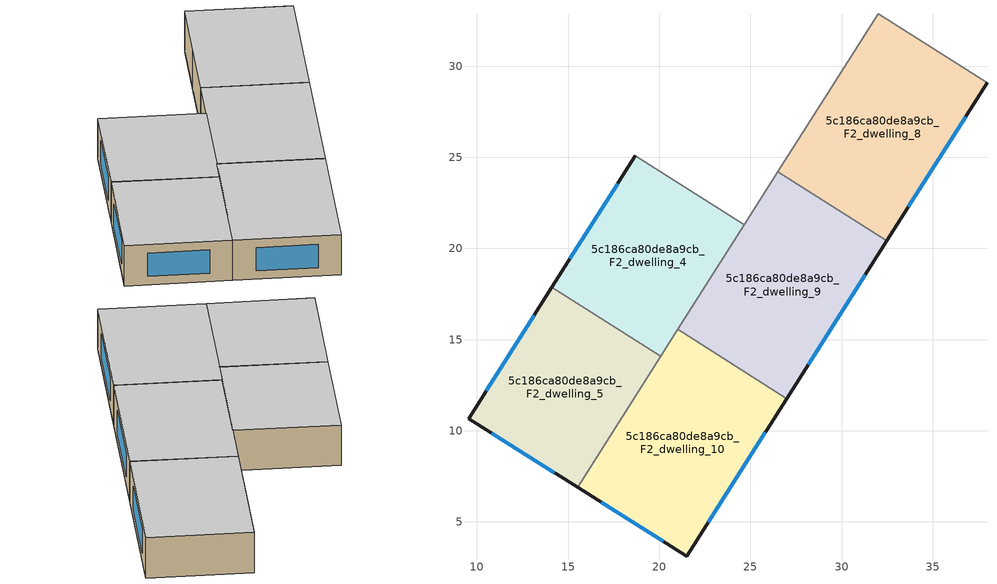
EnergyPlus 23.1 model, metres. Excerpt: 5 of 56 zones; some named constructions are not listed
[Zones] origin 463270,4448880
5c186ca80de8a9cb_F2_dwelling_10
 floor to 5c186ca80de8a9cb_F1_dwelling_10 (EU_floor_Construction): 27,11.77 21.51,3.12 15.53,6.89 21.02,15.56 z6
 wall outside (EU_wall_Construction): 15.53,6.89 21.51,3.12 27,11.77 z6:9
 wall to 5c186ca80de8a9cb_F2_dwelling_9 (EU_wall_Construction): 27,11.77 21.02,15.56 z6:9
 wall to 5c186ca80de8a9cb_F2_dwelling_5 (EU_wall_Construction): 20.09,14.09 15.53,6.89 z6:9
 wall to 5c186ca80de8a9cb_F2_dwelling_4 (EU_wall_Construction): 21.02,15.56 20.09,14.09 z6:9
 window (EU_Window_Construction): 22.69,4.97 25.82,9.92 / 16.81,6.08 20.23,3.93 z6.64:8.36
 ceiling to 5c186ca80de8a9cb_F3_dwelling_10 (EU_floor_Construction): 21.51,3.12 27,11.77 21.02,15.56 15.53,6.89 z9
5c186ca80de8a9cb_F2_dwelling_4
 floor to 5c186ca80de8a9cb_F1_dwelling_4 (EU_floor_Construction): 24.67,21.31 20.09,14.09 14.12,17.88 18.69,25.1 z6
 wall outside (EU_wall_Construction): 18.69,25.1 14.12,17.88 z6:9
 wall to 5c186ca80de8a9cb_F2_dwelling_3 (EU_wall_Construction): 24.67,21.31 18.69,25.1 z6:9
 wall to 5c186ca80de8a9cb_F2_dwelling_5 (EU_wall_Construction): 14.12,17.88 20.09,14.09 z6:9
 wall to 5c186ca80de8a9cb_F2_dwelling_9 (EU_wall_Construction): 21.02,15.56 24.67,21.31 z6:9
 window (EU_Window_Construction): 17.71,23.55 15.1,19.43 z6.64:8.36
 ceiling to 5c186ca80de8a9cb_F3_dwelling_4 (EU_floor_Construction): 20.09,14.09 24.67,21.31 18.69,25.1 14.12,17.88 z9
5c186ca80de8a9cb_F2_dwelling_5
 floor to 5c186ca80de8a9cb_F1_dwelling_5 (EU_floor_Construction): 20.09,14.09 15.53,6.89 9.54,10.66 14.12,17.88 z6
 wall outside (EU_wall_Construction): 14.12,17.88 9.54,10.66 15.53,6.89 z6:9
 window (EU_Window_Construction): 10.82,9.85 14.24,7.7 / 13.14,16.34 10.52,12.21 z6.64:8.36
 ceiling to 5c186ca80de8a9cb_F3_dwelling_5 (EU_floor_Construction): 15.53,6.89 20.09,14.09 14.12,17.88 9.54,10.66 z9
5c186ca80de8a9cb_F2_dwelling_8
 floor to 5c186ca80de8a9cb_F1_dwelling_8 (EU_floor_Construction): 37.98,29.08 32.49,20.43 26.51,24.22 32,32.87 z6
 wall outside (EU_wall_Construction): 32.49,20.43 37.98,29.08 z6:9
 wall to 5c186ca80de8a9cb_F2_dwelling_7 (EU_wall_Construction): 37.98,29.08 32,32.87 z6:9
 wall to 5c186ca80de8a9cb_F2_dwelling_9 (EU_wall_Construction): 26.51,24.22 32.49,20.43 z6:9
 wall to 5c186ca80de8a9cb_F2_dwelling_2 (EU_wall_Construction): 32,32.87 29.24,28.52 z6:9
 wall to 5c186ca80de8a9cb_F2_dwelling_3 (EU_wall_Construction): 29.24,28.52 26.51,24.22 z6:9
 window (EU_Window_Construction): 33.66,22.28 36.8,27.23 z6.64:8.36
 ceiling to 5c186ca80de8a9cb_F3_dwelling_8 (EU_floor_Construction): 32.49,20.43 37.98,29.08 32,32.87 26.51,24.22 z9
5c186ca80de8a9cb_F2_dwelling_9
 floor to 5c186ca80de8a9cb_F1_dwelling_9 (EU_floor_Construction): 32.49,20.43 27,11.77 21.02,15.56 26.51,24.22 z6
 wall outside (EU_wall_Construction): 27,11.77 32.49,20.43 z6:9
 wall to 5c186ca80de8a9cb_F2_dwelling_3 (EU_wall_Construction): 26.51,24.22 24.67,21.31 z6:9
 window (EU_Window_Construction): 28.17,13.62 31.31,18.57 z6.64:8.36
 ceiling to 5c186ca80de8a9cb_F3_dwelling_9 (EU_floor_Construction): 27,11.77 32.49,20.43 26.51,24.22 21.02,15.56 z9
[SCHEDULE:FILE] Column Number=1; Rows to Skip at Top=0; Number of Hours of Data=8760; Column Separator=Comma; Interpolate to Timestep=No; Minutes per Item=60; Adjust Schedule for Daylight Savings=Yes
Name | File
EU_Step8_GainSchedule_5c186ca80de8a9cb_F2_dwelling_5_f000 | ../../schedules/5c186ca80de8a9cb/5c186ca80de8a9cb_F2_dwelling_5_f000_gain.csv
EU_Step8_GainSchedule_5c186ca80de8a9cb_F2_dwelling_6_f000 | ../../schedules/5c186ca80de8a9cb/5c186ca80de8a9cb_F2_dwelling_6_f000_gain.csv
EU_Step8_GainSchedule_5c186ca80de8a9cb_F2_dwelling_7_f000 | ../../schedules/5c186ca80de8a9cb/5c186ca80de8a9cb_F2_dwelling_7_f000_gain.csv
EU_Step8_GainSchedule_5c186ca80de8a9cb_F2_dwelling_8_f000 | ../../schedules/5c186ca80de8a9cb/5c186ca80de8a9cb_F2_dwelling_8_f000_gain.csv
EU_Step8_GainSchedule_5c186ca80de8a9cb_F2_dwelling_9_f000 | ../../schedules/5c186ca80de8a9cb/5c186ca80de8a9cb_F2_dwelling_9_f000_gain.csv
EU_Step8_GainSchedule_5c186ca80de8a9cb_F2_dwelling_10_f000 | ../../schedules/5c186ca80de8a9cb/5c186ca80de8a9cb_F2_dwelling_10_f000_gain.csv
